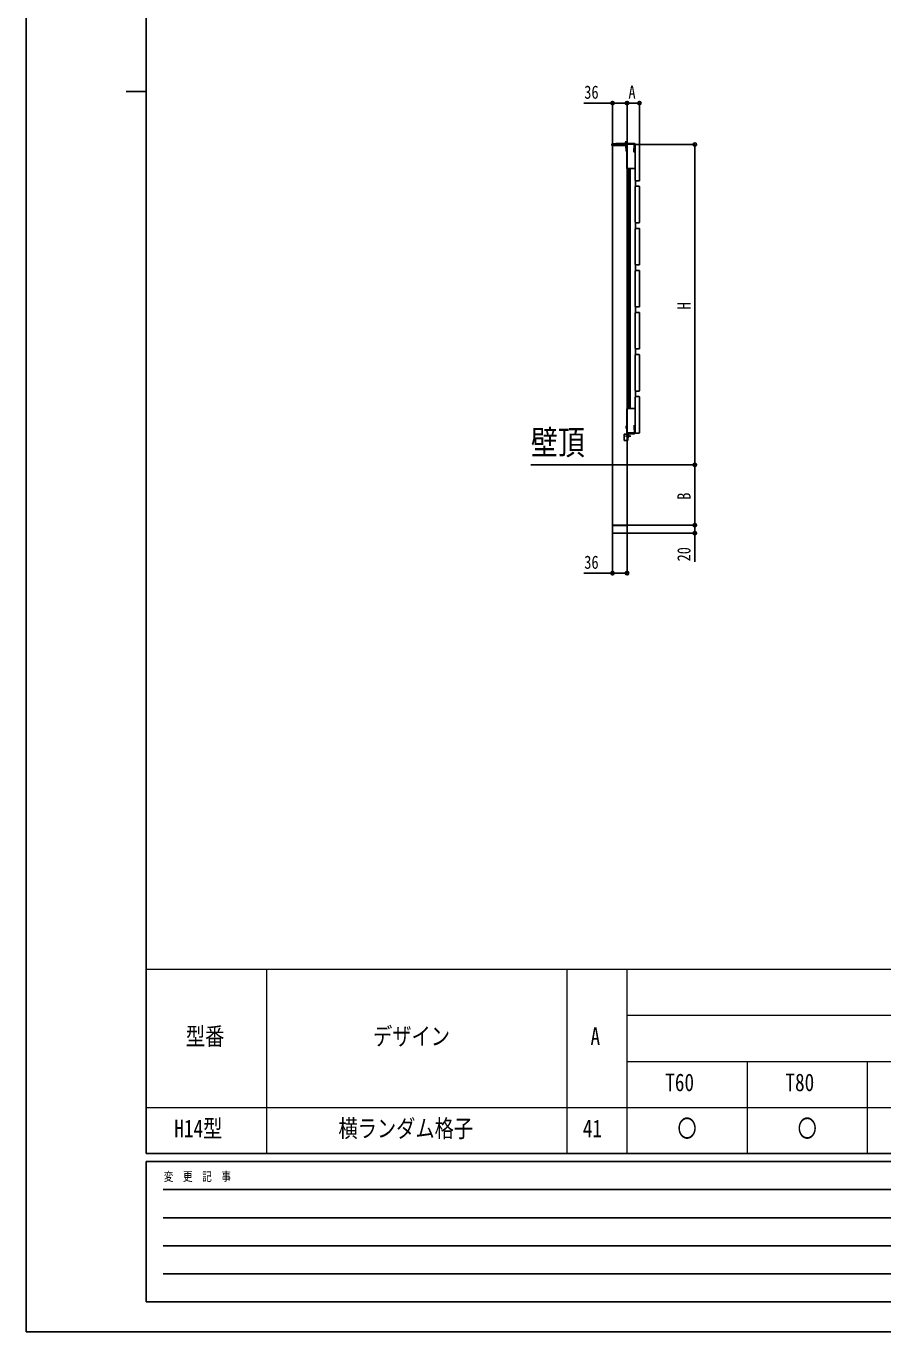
# Model space of a CAD drawing. Units: millimetres, scale not verified. Extents: x -4205 to 4205, y -2970 to 2970.
# Drawn here: x -4205 to -2066, y -2970 to 289 of the extents above; entities that cross this region are included whole.
import ezdxf
from ezdxf.enums import TextEntityAlignment as Align

# ---------------------------------------------------------------- set-up
doc = ezdxf.new("R2010")
doc.units = ezdxf.units.MM
doc.header["$LTSCALE"] = 16
doc.layers.add('0-1_TABLE1', color=7, linetype='Continuous', lineweight=18)
for name, color, linetype in [('0-2_USER1', 3, 'Continuous'), ('0-4_YKK_A1', 4, 'Continuous'), ('0-5_YKK_D', 6, 'Continuous'), ('0-6_YKK_ZWAK', 7, 'Continuous')]:
    doc.layers.add(name, color=color, linetype=linetype)
doc.styles.add('ＭＳ ゴシック', font='')
doc.styles.get('ＭＳ ゴシック').set_extended_font_data('MS Gothic')

msp = doc.modelspace()

# ---------------------------------------------------------------- linework, layer by layer
at = {"layer": '0-1_TABLE1'}
for p, q in [((-3904.98, -2065), (295.02, -2065)), ((-3904.98, -2065), (-3904.98, -2525)), ((-3604.98, -2065), (-3604.98, -2525)), ((-2854.98, -2065), (-2854.98, -2525)), ((-2704.98, -2065), (-2704.98, -2525)), ((-2704.98, -2180), (295.02, -2180)), ((-2704.98, -2295), (295.02, -2295)), ((-2404.98, -2295), (-2404.98, -2525)), ((-2104.98, -2295), (-2104.98, -2525)), ((-3904.98, -2410), (295.02, -2410)), ((-3904.98, -2525), (295.02, -2525))]:
    msp.add_line(p, q, dxfattribs=at)
at = {"layer": '0-4_YKK_A1'}
for p, q in [((-2708.07, 1.79), (-2708.07, -16.98)), ((-2742.87, -9.42), (-2742.87, -6.42)), ((-2709.07, -9.42), (-2742.87, -9.42)), ((-2741.67, -5.22), (-2687.9, -5.22)), ((-2740.87, -806.62), (-2740.87, -9.72)), ((-2731.87, -4.22), (-2687.9, -4.22)), ((-2704.09, -5.22), (-2712.04, -5.22)), ((-2710.14, -3.14), (-2709.21, -5.01)), ((-2709.21, -5.01), (-2708.07, -5.62)), ((-2709.07, -9.42), (-2704.87, -5.22)), ((-2708.49, -2.74), (-2708.49, -3.62)), ((-2708.07, -1.72), (-2708.07, -7.37)), ((-2687.39, -6.42), (-2706.07, -6.42)), ((-2705.32, -7.12), (-2705.32, -66.12)), ((-2704.87, -6.72), (-2704.87, -729.62)), ((-2704.87, -25.3), (-2704.87, -17.35)), ((-2684.42, -6.12), (-2704.32, -6.12)), ((-2685.7, -7.5), (-2686.33, -25.45)), ((-2684.71, -7.53), (-2685.19, -21.49)), ((-2684.17, -7.62), (-2684.17, -96.62)), ((-2674.57, -6.62), (-2683.17, -6.62)), ((-2673.57, -96.62), (-2673.57, -7.62)), ((-2684.42, -67.12), (-2704.32, -67.12)), ((-2702.07, -666.12), (-2702.07, -67.12)), ((-2697.67, -666.11), (-2697.67, -67.11)), ((-2697.37, -666.12), (-2697.37, -67.12)), ((-2683.87, -111.41), (-2683.87, -97.34)), ((-2683.17, -97.62), (-2674.57, -97.62)), ((-2684.17, -112.12), (-2684.17, -201.12)), ((-2674.57, -111.12), (-2683.17, -111.12)), ((-2673.57, -201.12), (-2673.57, -112.12)), ((-2684.17, -217.12), (-2684.17, -306.12)), ((-2683.87, -216.41), (-2683.87, -201.84)), ((-2683.17, -202.12), (-2674.57, -202.12)), ((-2674.57, -216.12), (-2683.17, -216.12)), ((-2673.57, -306.12), (-2673.57, -217.12)), ((-2684.17, -322.12), (-2684.17, -411.12)), ((-2683.87, -321.41), (-2683.87, -306.84)), ((-2683.17, -307.12), (-2674.57, -307.12)), ((-2674.57, -321.12), (-2683.17, -321.12)), ((-2673.57, -411.12), (-2673.57, -322.12)), ((-2683.87, -426.41), (-2683.87, -411.84)), ((-2683.17, -412.12), (-2674.57, -412.12)), ((-2684.17, -427.12), (-2684.17, -516.12)), ((-2674.57, -426.12), (-2683.17, -426.12)), ((-2673.57, -516.12), (-2673.57, -427.12)), ((-2683.87, -531.41), (-2683.87, -516.84)), ((-2683.17, -517.12), (-2674.57, -517.12)), ((-2684.17, -532.12), (-2684.17, -621.12)), ((-2674.57, -531.12), (-2683.17, -531.12)), ((-2673.57, -621.12), (-2673.57, -532.12)), ((-2684.17, -637.12), (-2684.17, -726.12)), ((-2683.87, -636.41), (-2683.87, -621.84)), ((-2683.17, -622.12), (-2674.57, -622.12)), ((-2674.57, -636.12), (-2683.17, -636.12)), ((-2673.57, -726.12), (-2673.57, -637.12)), ((-2705.32, -667.12), (-2705.32, -726.12)), ((-2684.42, -666.12), (-2704.32, -666.12)), ((-2704.87, -715.9), (-2704.87, -707.95)), ((-2687.27, -712.59), (-2686.67, -707.59)), ((-2686.47, -726.59), (-2687.27, -712.59)), ((-2684.68, -707.83), (-2686.67, -707.59)), ((-2685.26, -712.65), (-2684.68, -707.83)), ((-2684.47, -726.48), (-2685.26, -712.65)), ((-2711.87, -745.59), (-2711.87, -729.59)), ((-2702.87, -729.59), (-2711.87, -729.59)), ((-2702.87, -745.59), (-2711.87, -745.59)), ((-2695.37, -734.62), (-2708.41, -734.62)), ((-2704.87, -729.59), (-2704.87, -729.09)), ((-2704.87, -729.62), (-2704.87, -745.62)), ((-2704.87, -745.62), (-2704.87, -806.62)), ((-2684.42, -727.12), (-2704.32, -727.12)), ((-2702.87, -745.59), (-2702.87, -729.09)), ((-2702.87, -730.37), (-2702.87, -736.62)), ((-2702.87, -730.37), (-2702.36, -730.37)), ((-2702.87, -738.87), (-2702.87, -732.62)), ((-2702.87, -738.87), (-2702.36, -738.87)), ((-2702.37, -726.59), (-2686.47, -726.59)), ((-2686.47, -728.59), (-2702.37, -728.59)), ((-2702.36, -730.37), (-2702.36, -736.62)), ((-2702.36, -738.87), (-2702.36, -732.62)), ((-2683.17, -727.12), (-2674.57, -727.12)), ((-2635.53, -806.62), (-2944.74, -806.62)), ((-2704.87, -806.62), (-2704.87, -956.62)), ((-2704.67, -957.62), (-2741.07, -957.62)), ((-2741.07, -976.62), (-2704.67, -976.62))]:
    msp.add_line(p, q, dxfattribs=at)
for points in [[(-2707.64, -2.74), (-2707.64, -3.62), (-2708.49, -3.62)], [(-2705.99, -3.14), (-2706.92, -5.01), (-2708.07, -5.62)], [(-2706.94, -19.25), (-2705.08, -20.18), (-2704.47, -21.32)], [(-2706.94, -23.4), (-2705.08, -22.47), (-2704.47, -21.32)], [(-2686.33, -25.45), (-2687.53, -25.41), (-2686.89, -6.94)], [(-2706.94, -709.85), (-2705.08, -710.78), (-2704.47, -711.92)], [(-2706.94, -714), (-2705.08, -713.07), (-2704.47, -711.92)], [(-2700.77, -732.55), (-2702.68, -733.48), (-2703.29, -734.62)], [(-2700.77, -736.7), (-2702.68, -735.77), (-2703.29, -734.62)], [(-2704.87, -956.62), (-2740.87, -956.62), (-2740.87, -806.62)], [(-2741.07, -976.62), (-2741.07, -956.62), (-2704.67, -956.62), (-2704.67, -976.62)]]:
    msp.add_lwpolyline(points, dxfattribs=at)
for centre, radius, start, end in [((-2741.67, -6.42), 1.2, 90, 180), ((-2731.87, -5.22), 1, 90, 180), ((-2712.04, -4.95), 0.274, 142.28591, 270), ((-2708.07, -8.02), 5.3, 94.59941, 142.28591), ((-2708.07, -8.02), 5.3, 37.71409, 85.40059), ((-2702.07, -21.32), 5.3, 127.71409, 232.28591), ((-2704.32, -7.12), 1, 90, 180), ((-2705.14, -17.35), 0.274, 0, 127.71409), ((-2705.14, -25.3), 0.274, 232.28591, 0), ((-2704.09, -4.95), 0.274, 270, 37.71409), ((-2687.9, -7.42), 3.2, 358, 90), ((-2687.9, -7.42), 2.2, 358, 90), ((-2687.39, -6.92), 0.5, 358, 90), ((-2686.19, -21.45), 1, 268, 358), ((-2684.42, -7.12), 1, 25.92781, 90), ((-2704.32, -66.12), 1, 180, 270), ((-2684.42, -66.12), 1, 270, 284.47751), ((-2704.32, -667.12), 1, 90, 180), ((-2684.42, -667.12), 1, 75.52249, 90), ((-2702.07, -711.92), 5.3, 127.71409, 232.28591), ((-2705.14, -707.95), 0.274, 0, 127.71409), ((-2705.14, -715.9), 0.274, 232.28591, 0), ((-2704.32, -726.12), 1, 180, 270), ((-2702.37, -729.09), 2.5, 90, 180), ((-2702.37, -729.09), 0.5, 90, 180), ((-2705.9, -734.62), 5.53, 43.21261, 50.20587), ((-2705.9, -734.62), 5.53, 309.79413, 316.78739), ((-2705.9, -734.62), 5.53, 316.78739, 43.21261), ((-2686.47, -726.59), 2, 270, 3.27049), ((-2684.42, -726.12), 1, 270, 296.38953)]:
    msp.add_arc(centre, radius, start, end, dxfattribs=at)
for centre, major_axis in [((-2683.17, -7.62), (-0.71, 0.71)), ((-2674.57, -7.62), (0.71, 0.71)), ((-2683.17, -96.62), (-0.71, -0.71)), ((-2674.57, -96.62), (0.71, -0.71)), ((-2683.17, -112.12), (-0.71, 0.71)), ((-2674.57, -112.12), (0.71, 0.71)), ((-2683.17, -201.12), (-0.71, -0.71)), ((-2683.17, -217.12), (-0.71, 0.71)), ((-2674.57, -201.12), (0.71, -0.71)), ((-2674.57, -217.12), (0.71, 0.71)), ((-2683.17, -306.12), (-0.71, -0.71)), ((-2683.17, -322.12), (-0.71, 0.71)), ((-2674.57, -306.12), (0.71, -0.71)), ((-2674.57, -322.12), (0.71, 0.71)), ((-2683.17, -411.12), (-0.71, -0.71)), ((-2674.57, -411.12), (0.71, -0.71)), ((-2683.17, -427.12), (-0.71, 0.71)), ((-2674.57, -427.12), (0.71, 0.71)), ((-2683.17, -516.12), (-0.71, -0.71)), ((-2674.57, -516.12), (0.71, -0.71)), ((-2683.17, -532.12), (-0.71, 0.71)), ((-2674.57, -532.12), (0.71, 0.71)), ((-2683.17, -621.12), (-0.71, -0.71)), ((-2683.17, -637.12), (-0.71, 0.71)), ((-2674.57, -621.12), (0.71, -0.71)), ((-2674.57, -637.12), (0.71, 0.71)), ((-2683.17, -726.12), (-0.71, -0.71)), ((-2674.57, -726.12), (0.71, -0.71))]:
    msp.add_ellipse(centre, major_axis=major_axis, ratio=0.99628, start_param=5.4996506, end_param=7.06672, dxfattribs=at)
at = {"layer": '0-5_YKK_D'}
for p, q in [((-2740.87, -8.72), (-2740.87, 97.36)), ((-2704.87, -5.72), (-2704.87, 97.36)), ((-2704.87, -8.72), (-2704.87, 97.36)), ((-2704.87, 96.36), (-2673.87, 96.36)), ((-2673.87, -6.62), (-2673.87, 97.36)), ((-2687.85, -6.62), (-2534.53, -6.62)), ((-2535.53, -6.62), (-2535.53, -806.62)), ((-2634.53, -806.62), (-2534.53, -806.62)), ((-2634.53, -806.62), (-2534.53, -806.62)), ((-2535.53, -806.62), (-2535.53, -956.62)), ((-2740.87, -957.62), (-2740.87, -1077.62)), ((-2704.87, -957.62), (-2704.87, -1077.62)), ((-2703.67, -956.62), (-2534.53, -956.62)), ((-2703.67, -956.62), (-2534.53, -956.62)), ((-2703.67, -976.62), (-2534.53, -976.62))]:
    msp.add_line(p, q, dxfattribs=at)
for points in [[(-2704.87, 96.36), (-2740.87, 96.36), (-2812.67, 96.36)], [(-2535.53, -956.62), (-2535.53, -976.62), (-2535.53, -1048.42)], [(-2704.87, -1076.62), (-2740.87, -1076.62), (-2812.67, -1076.62)]]:
    msp.add_lwpolyline(points, dxfattribs=at)
for centre in [(-2740.87, 96.36), (-2704.87, 96.36), (-2704.87, 96.36), (-2673.87, 96.36), (-2535.53, -6.62), (-2535.53, -806.62), (-2535.53, -806.62), (-2535.53, -956.62), (-2535.53, -956.62), (-2535.53, -976.62), (-2740.87, -1076.62), (-2704.87, -1076.62)]:
    msp.add_circle(centre, 4.25, dxfattribs=at)
at = {"layer": '0-6_YKK_ZWAK'}
for p, q in [((-3904.98, -2525), (-3904.98, 2775)), ((-3954.98, 125), (-3904.98, 125)), ((3895.02, -2525), (-3904.98, -2525)), ((-1304.98, -2545), (-3904.98, -2545)), ((-3904.98, -2895), (-3904.98, -2545)), ((-3862.48, -2615), (-1354.98, -2615)), ((-3862.48, -2685), (-1354.98, -2685)), ((-3862.48, -2755), (-1354.98, -2755)), ((-3862.48, -2825), (-1354.98, -2825)), ((-3904.98, -2895), (-1304.98, -2895))]:
    msp.add_line(p, q, dxfattribs=at)
msp.add_lwpolyline([(-4205, -2970), (4205, -2970), (4205, 2970), (-4205, 2970)], close=True, dxfattribs=at)

# ---------------------------------------------------------------- texts
at = {"layer": '0-1_TABLE1', "style": 'ＭＳ ゴシック', "width": 0.8}
for s, p in [('型番', (-3806.18, -2267.5)), ('デザイン', (-3338.78, -2267.5)), ('A', (-2795.98, -2267.5)), ('T60', (-2609.38, -2382.5)), ('T80', (-2309.38, -2382.5)), ('H14型', (-3834.98, -2497.5)), ('横ランダム格子', (-3425.18, -2497.5)), ('41', (-2815.18, -2497.5)), ('〇', (-2578.98, -2497.5)), ('〇', (-2278.98, -2497.5))]:
    msp.add_text(s, height=43.99, dxfattribs=at).set_placement(p, align=Align.BOTTOM_LEFT)
at = {"layer": '0-2_USER1', "style": 'ＭＳ ゴシック', "width": 0.8}
msp.add_text('壁頂', height=61.58, dxfattribs=at).set_placement((-2944.74, -799.64), align=Align.BOTTOM_LEFT)
at = {"layer": '0-5_YKK_D', "style": 'ＭＳ ゴシック', "width": 0.8}
for s, p in [('36', (-2811.67, 97.36)), ('A', (-2701.37, 97.36)), ('36', (-2811.67, -1075.62))]:
    msp.add_text(s, height=32.99, dxfattribs=at).set_placement(p, align=Align.BOTTOM_LEFT)
for s, p in [('H', (-2536.33, -418.62)), ('B', (-2536.33, -893.62)), ('20', (-2536.53, -1047.42))]:
    msp.add_text(s, height=32.99, rotation=90, dxfattribs=at).set_placement(p, align=Align.BOTTOM_LEFT)
at = {"layer": '0-6_YKK_ZWAK', "style": 'ＭＳ ゴシック', "width": 0.8}
msp.add_text('変  更  記  事', height=21.99, dxfattribs=at).set_placement((-3861.31, -2600), align=Align.BOTTOM_LEFT)

doc.saveas('drawing.dxf')
